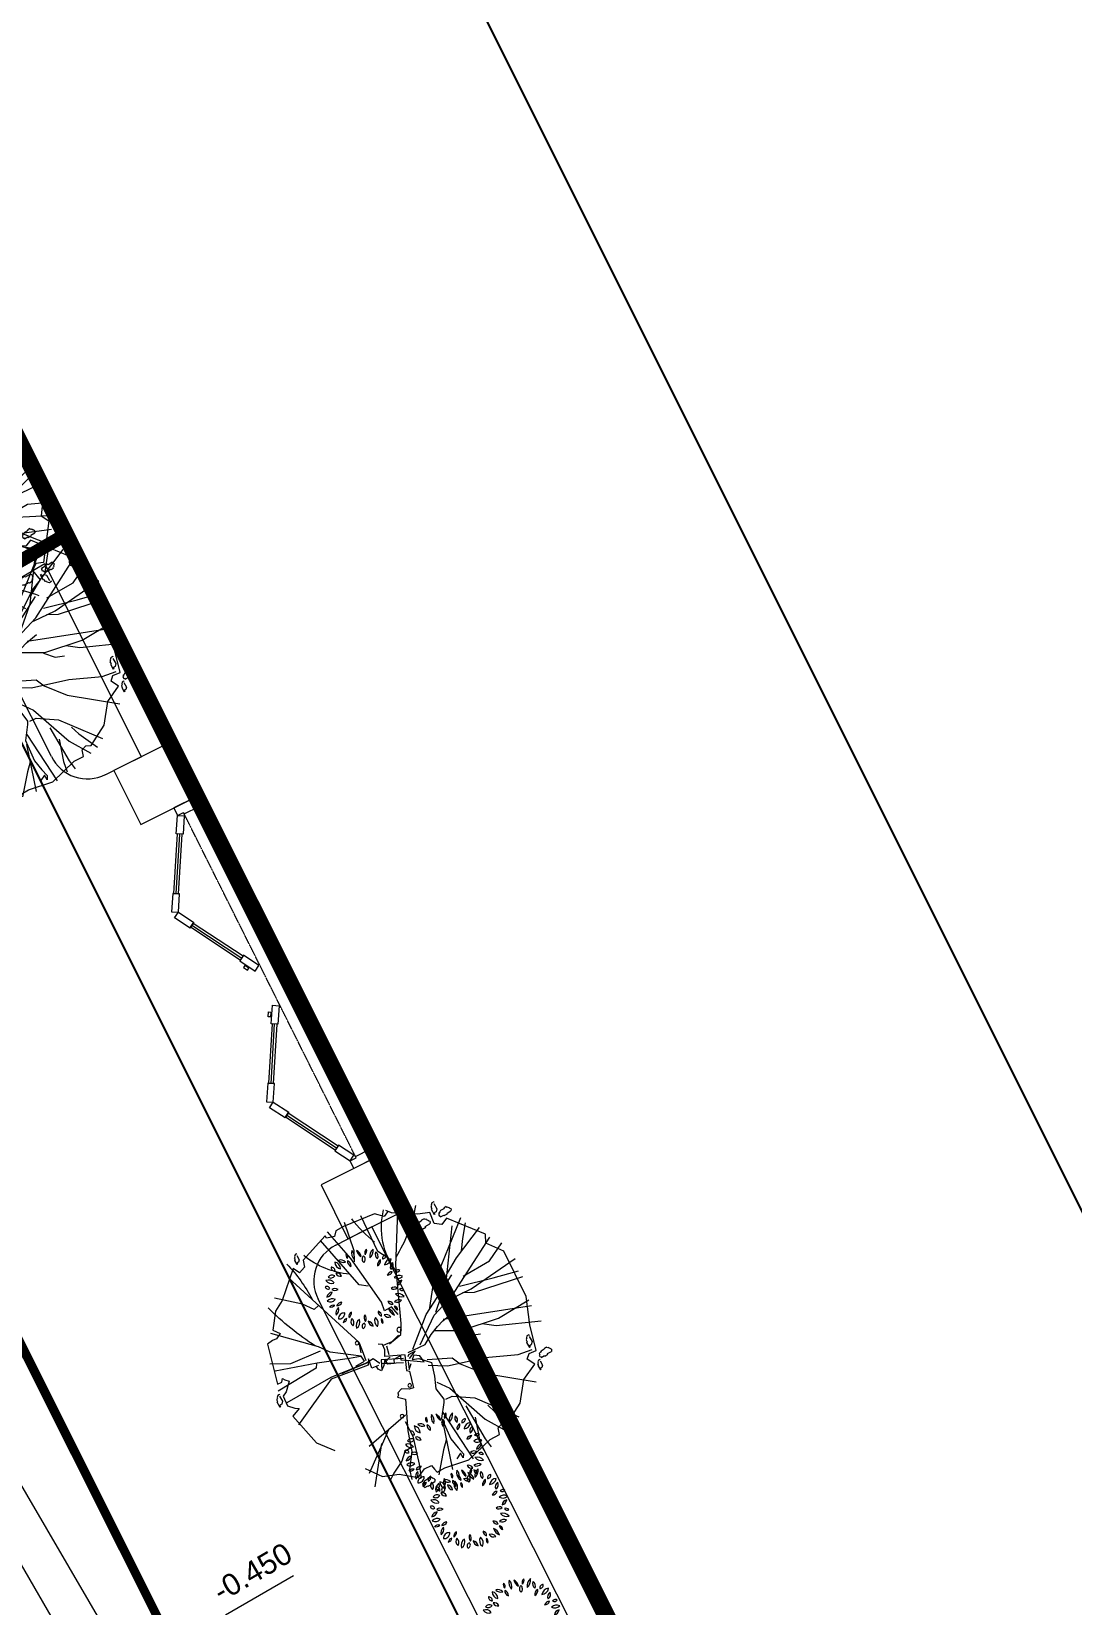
# Model space of a CAD drawing. Header units: millimetres. Extents: x 403824132 to 733479728, y 1974822364 to 2151530530.
# Drawn here: x 568755450 to 568763226, y 2063115228 to 2063126983 of the extents above; entities that cross this region are included whole.
import ezdxf
from ezdxf.enums import TextEntityAlignment as Align

# ---------------------------------------------------------------- set-up
doc = ezdxf.new("R2010")
doc.units = ezdxf.units.MM
doc.linetypes.add('CENTER', pattern=[3, 1.5, -0.5, 0.5, -0.5])
doc.linetypes.add('DASHDOT2', pattern=[0.5, 0.25, -0.125, 0, -0.125])
for name, color, linetype, lineweight in [('A-KY HIEU', 34, 'Continuous', 20), ('A-TEXT', 7, 'Continuous', 18), ('boDnv', 54, 'Continuous', 25), ('E- RANH GIOI', 1, 'CENTER', 13), ('E- THAY', 9, 'Continuous', 20), ('i_Cay', 114, 'Continuous', 13), ('LD-CUA', 146, 'Continuous', 13), ('LD-THAY', 9, 'Continuous', 13)]:
    doc.layers.add(name, color=color, linetype=linetype, lineweight=lineweight)
for name, color, linetype in [('ChiaLo', 128, 'CENTER'), ('datOBt', 42, 'Continuous'), ('LogDg', 7, 'Continuous'), ('loKBT', 42, 'Continuous'), ('ViaHeS', 32, 'Continuous')]:
    doc.layers.add(name, color=color, linetype=linetype)
doc.styles.add('A1-arial', font='arial.ttf')
doc.styles.add('rms', font='romans.shx', dxfattribs={"width": 0.7, "bigfont": 'vns.shx'})
doc.linetypes.add('ADL', pattern='A,0.125,-0.15,["++",rms,S=0.5,R=0,X=0,Y=-0.2245],-1.35,1.125', length=2.75)

# ---------------------------------------------------------------- blocks, each defined once
blk = doc.blocks.new('cd2400')
for p, q in [((432.7, 355.2), (125.3, 177.7)), ((643.2, 355.2), (950.7, 177.7)), ((1696.8, 355.2), (1389.3, 177.7)), ((1907.3, 355.2), (2214.7, 177.7))]:
    blk.add_line(p, q)
at = {"color": 251, "linetype": 'DASHDOT2'}
blk.add_line((2320, 100), (20, 100), dxfattribs=at)
for points in [[(538, 392.9), (442.7, 337.9), (422.7, 372.5), (518, 427.5)], [(538, 392.9), (633.2, 337.9), (653.2, 372.5), (558, 427.5)], [(1802, 392.9), (1706.8, 337.9), (1686.8, 372.5), (1782, 427.5)], [(1802, 392.9), (1897.3, 337.9), (1917.3, 372.5), (1822, 427.5)], [(40, 105.4), (135.3, 160.4), (115.3, 195), (20, 140)], [(1035.9, 105.4), (940.7, 160.4), (960.7, 195), (1055.9, 140)], [(1024.3, 166.2), (999.2, 180.7), (1006.3, 193.2), (1031.5, 178.6)], [(1304.1, 105.4), (1399.3, 160.4), (1379.3, 195), (1284.1, 140)], [(1315.7, 166.2), (1340.8, 180.7), (1333.7, 193.2), (1308.5, 178.6)], [(2300, 105.4), (2204.7, 160.4), (2224.7, 195), (2320, 140)], [(-30, 0), (-30, 140), (20, 140), (20, 100), (30, 100), (30, 0)], [(2370, 0), (2370, 140), (2320, 140), (2320, 100), (2310, 100), (2310, 0)]]:
    blk.add_lwpolyline(points, close=True)
at = {"color": 9}
for points in [[(440.2, 342.2), (132.8, 164.7), (117.8, 190.7), (425.2, 368.2)], [(635.7, 342.2), (943.2, 164.7), (958.2, 190.7), (650.7, 368.2)], [(1704.3, 342.2), (1396.8, 164.7), (1381.8, 190.7), (1689.3, 368.2)], [(1899.8, 342.2), (2207.2, 164.7), (2222.2, 190.7), (1914.8, 368.2)]]:
    blk.add_lwpolyline(points, close=True, dxfattribs=at)
blk = doc.blocks.new('mb-cay34')
for p, q in [((-76, 813), (254, 836)), ((118, 536), (49, 859)), ((137, 688), (95, 855)), ((148, 528), (175, 874)), ((247, 722), (308, 851)), ((254, 836), (357, 760)), ((-472, 722), (-472, 746)), ((-472, 746), (-468, 746)), ((-468, 722), (-472, 722)), ((-456, 783), (-468, 775)), ((-468, 746), (-468, 775)), ((-468, 698), (-468, 722)), ((-456, 783), (-452, 779)), ((-452, 779), (-448, 779)), ((-448, 779), (-448, 775)), ((-448, 775), (-444, 775)), ((-444, 775), (-440, 771)), ((-440, 771), (-436, 771)), ((-436, 771), (-436, 767)), ((-436, 767), (-432, 762)), ((-432, 762), (-428, 762)), ((-428, 746), (-432, 742)), ((-432, 742), (-432, 718)), ((-428, 762), (-428, 746)), ((-414, 692), (-247, 741)), ((-141, 547), (-262, 817)), ((-247, 741), (-76, 813)), ((68, 270), (-144, 813)), ((-106, 585), (-103, 817)), ((171, 395), (380, 802)), ((247, 524), (247, 722)), ((357, 760), (410, 787)), ((372, 547), (467, 775)), ((410, 787), (627, 620)), ((-536, 656), (-536, 652)), ((-528, 656), (-536, 656)), ((-504, 652), (-536, 652)), ((-536, 528), (-486, 639)), ((-516, 680), (-528, 668)), ((-528, 668), (-528, 656)), ((-483, 680), (-516, 680)), ((-504, 656), (-504, 652)), ((-492, 656), (-504, 656)), ((-487, 660), (-492, 660)), ((-492, 660), (-492, 656)), ((-483, 664), (-487, 664)), ((-487, 664), (-487, 660)), ((-486, 639), (-433, 612)), ((-475, 672), (-483, 664)), ((-479, 684), (-475, 684)), ((-475, 684), (-475, 672)), ((-460, 698), (-468, 698)), ((-460, 693), (-460, 698)), ((-448, 693), (-460, 693)), ((-448, 698), (-448, 693)), ((-440, 698), (-448, 698)), ((-436, 710), (-440, 702)), ((-440, 702), (-440, 698)), ((-432, 718), (-436, 710)), ((-433, 612), (-406, 642)), ((-406, 642), (-414, 692)), ((-376, 578), (-395, 673)), ((-373, 669), (-373, 664)), ((-364, 669), (-373, 669)), ((-335, 664), (-373, 664)), ((-349, 698), (-364, 683)), ((-364, 683), (-364, 669)), ((-310, 698), (-349, 698)), ((-335, 669), (-335, 664)), ((-320, 669), (-335, 669)), ((-320, 673), (-320, 669)), ((-315, 673), (-320, 673)), ((-315, 678), (-315, 673)), ((-310, 678), (-315, 678)), ((-300, 688), (-310, 678)), ((-305, 703), (-300, 703)), ((-300, 703), (-300, 688)), ((201, 471), (137, 688)), ((270, 410), (566, 627)), ((292, 323), (585, 703)), ((395, 597), (460, 646)), ((460, 646), (539, 711)), ((627, 620), (608, 574)), ((650, 616), (650, 640)), ((650, 640), (654, 640)), ((666, 677), (654, 669)), ((654, 640), (654, 669)), ((666, 677), (670, 673)), ((670, 673), (674, 673)), ((674, 673), (674, 669)), ((674, 669), (678, 669)), ((678, 669), (682, 665)), ((682, 665), (686, 665)), ((686, 665), (686, 660)), ((686, 660), (690, 656)), ((690, 656), (694, 656)), ((694, 640), (690, 636)), ((690, 636), (690, 612)), ((694, 656), (694, 640)), ((-657, 429), (-536, 528)), ((-368, 319), (-589, 589)), ((-285, 380), (-376, 578)), ((-84, 475), (-141, 547)), ((-53, 334), (-106, 585)), ((156, 467), (118, 536)), ((160, 372), (148, 528)), ((315, 445), (372, 547)), ((608, 574), (638, 532)), ((638, 532), (714, 544)), ((654, 616), (650, 616)), ((664, 517), (650, 507)), ((654, 591), (654, 616)), ((662, 591), (654, 591)), ((662, 587), (662, 591)), ((674, 587), (662, 587)), ((664, 517), (669, 512)), ((682, 591), (674, 591)), ((674, 591), (674, 587)), ((686, 604), (682, 596)), ((682, 596), (682, 591)), ((690, 612), (686, 604)), ((698, 568), (689, 568)), ((689, 568), (689, 563)), ((728, 563), (689, 563)), ((713, 597), (698, 582)), ((698, 582), (698, 568)), ((752, 597), (713, 597)), ((714, 544), (744, 471)), ((742, 568), (728, 568)), ((728, 568), (728, 563)), ((747, 572), (742, 572)), ((742, 572), (742, 568)), ((752, 577), (747, 577)), ((747, 577), (747, 572)), ((762, 587), (752, 577)), ((757, 602), (762, 602)), ((762, 602), (762, 587)), ((-729, 289), (-657, 429)), ((-114, 376), (-137, 433)), ((152, 190), (292, 464)), ((645, 444), (645, 473)), ((645, 473), (650, 473)), ((650, 444), (645, 444)), ((650, 473), (650, 507)), ((650, 415), (650, 444)), ((660, 415), (650, 415)), ((660, 410), (660, 415)), ((669, 512), (674, 512)), ((674, 512), (674, 507)), ((674, 507), (679, 507)), ((684, 415), (674, 415)), ((674, 415), (674, 410)), ((679, 507), (684, 503)), ((684, 503), (689, 503)), ((689, 430), (684, 420)), ((684, 420), (684, 415)), ((689, 503), (689, 498)), ((689, 498), (694, 493)), ((694, 439), (689, 430)), ((694, 493), (698, 493)), ((698, 473), (694, 468)), ((694, 468), (694, 439)), ((698, 493), (698, 473)), ((744, 471), (839, 327)), ((-623, 258), (-760, 319)), ((-479, 190), (-729, 376)), ((-239, 220), (-368, 319)), ((-209, 141), (-285, 380)), ((-53, 323), (-114, 376)), ((15, 217), (-53, 334)), ((61, 262), (76, 346)), ((122, 232), (171, 395)), ((133, 251), (270, 410)), ((167, 224), (292, 323)), ((528, 179), (828, 369)), ((674, 410), (660, 410)), ((839, 327), (870, 304)), ((-634, 179), (-771, 262)), ((-767, 209), (-725, 224)), ((-763, 141), (-767, 209)), ((-714, 258), (-729, 289)), ((-725, 224), (-714, 258)), ((-562, 239), (-623, 258)), ((-179, 194), (-239, 220)), ((0, 57), (122, 232)), ((34, 182), (15, 217)), ((23, 152), (46, 213)), ((46, 213), (61, 262)), ((858, 308), (843, 274)), ((843, 274), (889, 228)), ((889, 228), (919, 11)), ((-809, -46), (-763, 141)), ((-744, 114), (-809, 122)), ((-494, 114), (-744, 114)), ((-589, 129), (-729, 80)), ((-342, 80), (-634, 179)), ((-395, 68), (-479, 190)), ((-141, 34), (-209, 141)), ((-106, 46), (-179, 194)), ((-15, 84), (23, 152)), ((0, 0), (152, 190)), ((182, 19), (528, 179)), ((600, 156), (665, 122)), ((665, 122), (923, 144)), ((-729, 80), (-801, 68)), ((-403, 0), (-486, -65)), ((-384, 11), (-403, 0)), ((-391, 23), (-395, 68)), ((-300, 0), (-384, 11)), ((-266, 27), (-342, 80)), ((-224, 34), (-300, 0)), ((-137, 61), (-224, 34)), ((-72, 4), (-137, 61)), ((-110, 23), (-61, 19)), ((-42, -72), (-110, 23)), ((-57, -38), (-72, 4)), ((-61, 19), (-38, -15)), ((-42, -49), (-19, 8)), ((-19, 8), (-19, -42)), ((-4, -38), (-15, 84)), ((122, -19), (182, 19)), ((243, 30), (308, 19)), ((308, 19), (308, -34)), ((748, -8), (938, 30)), ((919, 11), (919, -46)), ((-456, -38), (-817, -19)), ((-775, -209), (-809, -46)), ((-513, -72), (-809, -171)), ((-756, -57), (-779, -72)), ((-779, -72), (-744, -72)), ((-744, -72), (-763, -110)), ((-706, -68), (-756, -57)), ((-631, -80), (-706, -68)), ((-524, -68), (-631, -80)), ((-486, -65), (-524, -68)), ((-114, -91), (-220, -122)), ((-99, -106), (-114, -91)), ((-104, -87), (-76, -56)), ((-55, -66), (-104, -87)), ((-8, -65), (-99, -106)), ((-38, -15), (-57, -38)), ((-50, -64), (-23, -102)), ((-48, -97), (20, -227)), ((-19, -42), (-27, -53)), ((-23, -84), (42, -213)), ((-23, -102), (3, -87)), ((-7, -61), (50, -182)), ((3, -87), (3, -140)), ((106, -114), (122, -19)), ((110, -91), (125, -34)), ((118, -152), (110, -91)), ((308, -34), (368, -23)), ((368, -23), (714, -53)), ((501, -46), (539, -91)), ((539, -91), (915, -163)), ((684, -42), (748, -8)), ((714, -53), (942, -95)), ((919, -46), (893, -72)), ((893, -72), (908, -122)), ((-669, -156), (-794, -266)), ((-623, -110), (-669, -156)), ((-258, -205), (-444, -296)), ((-220, -243), (-258, -205)), ((-220, -122), (-213, -152)), ((-213, -152), (-186, -194)), ((-186, -194), (-198, -228)), ((3, -140), (-19, -152)), ((-19, -152), (-4, -190)), ((-4, -190), (34, -190)), ((34, -190), (3, -216)), ((30, -152), (15, -201)), ((46, -152), (103, -137)), ((50, -182), (88, -160)), ((88, -160), (125, -156)), ((125, -156), (141, -179)), ((927, -122), (862, -327)), ((908, -122), (927, -122)), ((-807, -302), (-820, -310)), ((-807, -302), (-803, -306)), ((-803, -306), (-799, -306)), ((-799, -306), (-799, -310)), ((-775, -266), (-775, -209)), ((-748, -270), (-775, -266)), ((-718, -277), (-748, -270)), ((-714, -327), (-718, -277)), ((-490, -285), (-669, -342)), ((-444, -296), (-574, -342)), ((-384, -281), (-490, -285)), ((-349, -258), (-406, -566)), ((-213, -232), (-220, -243)), ((-198, -228), (-213, -232)), ((3, -216), (-19, -247)), ((-19, -247), (0, -262)), ((42, -213), (-15, -243)), ((0, -262), (22, -262)), ((19, -247), (27, -293)), ((27, -232), (76, -255)), ((27, -293), (91, -281)), ((91, -281), (57, -304)), ((57, -304), (99, -559)), ((76, -255), (72, -312)), ((72, -293), (110, -555)), ((87, -300), (137, -293)), ((137, -293), (209, -281)), ((148, -304), (213, -281)), ((213, -281), (809, -467)), ((-824, -339), (-820, -339)), ((-824, -363), (-824, -339)), ((-820, -363), (-824, -363)), ((-820, -339), (-820, -310)), ((-820, -387), (-820, -363)), ((-811, -387), (-820, -387)), ((-811, -391), (-811, -387)), ((-799, -391), (-811, -391)), ((-799, -310), (-795, -310)), ((-799, -387), (-799, -391)), ((-791, -387), (-799, -387)), ((-795, -310), (-791, -314)), ((-791, -314), (-787, -314)), ((-787, -375), (-791, -383)), ((-791, -383), (-791, -387)), ((-787, -314), (-787, -318)), ((-787, -318), (-783, -323)), ((-783, -367), (-787, -375)), ((-783, -323), (-779, -323)), ((-779, -339), (-783, -343)), ((-783, -343), (-783, -367)), ((-779, -323), (-779, -339)), ((-669, -342), (-756, -376)), ((-741, -391), (-714, -327)), ((-661, -486), (-741, -391)), ((-574, -342), (-669, -414)), ((-551, -380), (-596, -429)), ((-376, -403), (-558, -654)), ((-551, -334), (-551, -380)), ((72, -312), (84, -391)), ((84, -391), (95, -483)), ((91, -312), (129, -315)), ((91, -376), (91, -312)), ((129, -315), (254, -475)), ((129, -319), (156, -388)), ((156, -388), (235, -585)), ((555, -388), (547, -426)), ((847, -410), (703, -578)), ((817, -342), (801, -388)), ((801, -388), (847, -410)), ((862, -327), (817, -342)), ((857, -371), (857, -376)), ((865, -371), (857, -371)), ((889, -376), (857, -376)), ((877, -347), (865, -359)), ((865, -359), (865, -371)), ((910, -347), (877, -347)), ((889, -371), (889, -376)), ((901, -371), (889, -371)), ((901, -367), (901, -371)), ((906, -367), (901, -367)), ((906, -363), (906, -367)), ((910, -363), (906, -363)), ((918, -355), (910, -363)), ((914, -343), (918, -343)), ((918, -343), (918, -355)), ((-669, -414), (-733, -433)), ((-638, -513), (-669, -563)), ((-619, -589), (-661, -486)), ((-429, -486), (-653, -665)), ((-596, -429), (-638, -513)), ((254, -475), (323, -524)), ((547, -426), (615, -475)), ((615, -475), (741, -612)), ((-517, -661), (-619, -589)), ((99, -559), (-53, -893)), ((110, -555), (110, -886)), ((209, -608), (205, -897)), ((235, -589), (209, -608)), ((235, -585), (327, -848)), ((292, -528), (319, -737)), ((323, -524), (555, -749)), ((703, -578), (665, -650)), ((524, -696), (505, -734)), ((566, -726), (524, -696)), ((665, -650), (566, -726)), ((-213, -851), (-315, -772)), ((224, -802), (175, -855)), ((247, -821), (224, -802)), ((505, -802), (247, -878)), ((262, -832), (247, -821)), ((319, -737), (384, -855)), ((505, -734), (509, -764)), ((509, -764), (505, -802)), ((15, -897), (-213, -851)), ((38, -836), (15, -897)), ((53, -859), (38, -836)), ((91, -893), (53, -859)), ((160, -886), (91, -893)), ((133, -905), (119, -919)), ((119, -919), (119, -934)), ((172, -905), (133, -905)), ((175, -855), (160, -886)), ((172, -924), (167, -924)), ((167, -924), (167, -929)), ((182, -914), (172, -924)), ((177, -900), (182, -900)), ((182, -900), (182, -914)), ((243, -848), (262, -832)), ((247, -878), (243, -848)), ((119, -934), (109, -934)), ((109, -934), (109, -939)), ((148, -939), (109, -939)), ((162, -934), (148, -934)), ((148, -934), (148, -939)), ((167, -929), (162, -929)), ((162, -929), (162, -934))]:
    blk.add_line(p, q)
for centre, radius in [((154, -13), 15.3), ((-195, -136), 11.7), ((-343, -280), 11.7), ((217, -295), 11.7)]:
    blk.add_circle(centre, radius)
for centre, radius, start, end in [((1371, -208), 898, 129.3545, 152.6092), ((554, 627), 468, 262.5537, 314.3375), ((1052, 958), 883, 248.5622, 262.3516), ((1081, 207), 551, 215.15, 249.1841), ((648, -1520), 1117, 77.3352, 91.8505), ((1165, 1074), 1813, 242.8644, 255.3539)]:
    blk.add_arc(centre, radius, start, end)
blk = doc.blocks.new('mb-cay40')
at = {"color": 0, "linetype": 'ByBlock'}
for centre, radius, start, end in [((-427, 694), 54.1, 146.8151, 244.0193), ((-496, 675), 54.1, 326.8151, 64.0193), ((-300, 710), 100, 149.4737, 231.7586), ((-448, 683), 100, 329.4737, 51.7586), ((-231, 779), 98.1, 192.306, 259.6849), ((-344, 662), 98.1, 12.306, 79.6849), ((-136, 737), 62.9, 125.4093, 202.7101), ((-231, 764), 62.9, 305.4093, 22.7101), ((16, 684), 137, 133.8117, 194.3077), ((-211, 749), 137, 313.8117, 14.3077), ((113, 711), 137, 163.4642, 212.7906), ((-134, 676), 137, 343.4642, 32.7906), ((-654, 503), 44.2, 163.4933, 274.4697), ((-693, 471), 44.2, 343.4933, 94.4697), ((-542, 597), 98.1, 183.3189, 263.1904), ((-651, 494), 98.1, 3.3189, 83.1904), ((-554, 556), 69.9, 25.4537, 116.6852), ((-522, 648), 69.9, 205.4537, 296.6852), ((-390, 597), 66.9, 168.8066, 257.6391), ((-470, 545), 66.9, 348.8066, 77.6391), ((-148, 638), 79.7, 145.5248, 220.8327), ((-273, 631), 79.7, 325.5248, 40.8327), ((49, 562), 68.8, 103.8914, 198.9039), ((-33, 607), 68.8, 283.8914, 18.9039), ((138, 616), 80.6, 104.1004, 168.465), ((40, 710), 80.6, 284.1004, 348.465), ((230, 506), 141, 100.3005, 160.4476), ((72, 692), 141, 280.3005, 340.4476), ((260, 521), 76.9, 122.5817, 207.18), ((150, 551), 76.9, 302.5817, 27.18), ((300, 426), 53.5, 59.9815, 155.6676), ((278, 494), 53.5, 239.9815, 335.6676), ((-743, 226), 96, 30.9482, 110.5784), ((-695, 365), 96, 210.9482, 290.5784), ((-680, 301), 102, 69.7201, 135.6489), ((-718, 468), 102, 249.7201, 315.6489), ((-620, 357), 75.8, 22.5723, 98.3335), ((-561, 461), 75.8, 202.5723, 278.3335), ((213, 369), 79.6, 86.0282, 161.3698), ((143, 474), 79.6, 266.0282, 341.3698), ((320, 284), 110, 64.7353, 140.5781), ((282, 453), 110, 244.7353, 320.5781), ((359, 242), 79.1, 90.2529, 173.5221), ((280, 330), 79.1, 270.2529, 353.5221), ((-767, 152), 75.6, 44.2576, 108.5927), ((-736, 277), 75.6, 224.2576, 288.5927), ((-787, 176), 111, 280.8762, 345.4479), ((-659, 40), 111, 100.8762, 165.4479), ((-690, -39), 87.4, 54.9745, 151.3792), ((-716, 74), 87.4, 234.9745, 331.3792), ((-638, 119), 83.9, 60.5095, 129.292), ((-649, 257), 83.9, 240.5095, 309.292), ((159, -75), 77.3, 28.8072, 103.9199), ((208, 37), 77.3, 208.8072, 283.9199), ((243, 141), 78, 58.8748, 131.2135), ((232, 267), 78, 238.8748, 311.2135), ((314, -59), 90.4, 71.3712, 141.7535), ((272, 83), 90.4, 251.3712, 321.7535), ((293, 25), 97.6, 29.1952, 106.7189), ((350, 166), 97.6, 209.1952, 286.7189), ((344, 142), 53.6, 28.1981, 112.1918), ((371, 217), 53.6, 208.1981, 292.1918), ((-675, -123), 70, 71.8192, 140.0818), ((-707, -12), 70, 251.8192, 320.0818), ((-557, -163), 78, 113.4753, 203.456), ((-660, -123), 78, 293.4753, 23.456), ((-617, 21), 75, 267.1724, 337.2365), ((-551, -83), 75, 87.1724, 157.2365), ((-605, -147), 107, 271.6328, 352.0268), ((-496, -269), 107, 91.6328, 172.0268), ((-342, -221), 95.9, 122.8873, 186.7253), ((-489, -152), 95.9, 302.8873, 6.7253), ((-133, -236), 75.4, 148.7877, 221.5977), ((-253, -247), 75.4, 328.7877, 41.5977), ((-19, -211), 70.3, 353.65, 74.6514), ((70, -151), 70.3, 173.65, 254.6514), ((113, -290), 96.7, 38.6962, 106.2415), ((162, -137), 96.7, 218.6962, 286.2415), ((133, -213), 116, 6.5487, 76.8911), ((275, -87), 116, 186.5487, 256.8911), ((243, -118), 50.7, 359.2557, 87.6287), ((296, -68), 50.7, 179.2557, 267.6287), ((-473, -294), 49.3, 76.5419, 193.4774), ((-509, -257), 49.3, 256.5419, 13.4774), ((-314, -281), 91.1, 159.117, 230.3606), ((-457, -318), 91.1, 339.117, 50.3606), ((-220, -348), 109, 122.117, 201.7275), ((-379, -297), 109, 302.117, 21.7275), ((-170, -364), 62.5, 129.7475, 206.0709), ((-267, -343), 62.5, 309.7475, 26.0709), ((-160, -372), 84.6, 5.3196, 80.419), ((-61, -281), 84.6, 185.3196, 260.419), ((100, -278), 148, 165.2071, 218.3217), ((-159, -332), 148, 345.2071, 38.3217), ((110, -276), 64.3, 156.7754, 231.288), ((11, -301), 64.3, 336.7754, 51.288)]:
    blk.add_arc(centre, radius, start, end, dxfattribs=at)
blk = doc.blocks.new('cotxaytho')
at = {"layer": 'A-KY HIEU'}
h = blk.add_hatch(color=256, dxfattribs=at)
h.paths.add_polyline_path([(200, 188), (0, 188), (0, 0)])
h.paths.add_polyline_path([(0, 188), (-200, 188), (0, 0)])
for p, q in [((0, 312), (0, 0)), ((0, 312), (1100, 312)), ((-200, 188), (0, 0)), ((-200, 188), (200, 188)), ((-200, 0), (200, 0)), ((0, 0), (200, 188))]:
    blk.add_line(p, q, dxfattribs=at)
at = {"color": 6, "style": 'A1-arial'}
blk.add_attdef('-0.050', (35, 402), '', height=250, dxfattribs=at)
blk = doc.blocks.new('TANG 1 BT3')
at = {"layer": 'E- THAY'}
for p, q in [((7081185, 941806), (7081185, 937786)), ((7080885, 941376), (7080885, 938216))]:
    blk.add_line(p, q, dxfattribs=at)
blk = doc.blocks.new('MBT1 BT3')
at = {"layer": 'E- THAY'}
for p, q in [((7087380, 947406), (7072560, 947406)), ((7087278, 945800), (7087380, 947406)), ((7086698, 946138), (7086741, 946806)), ((7087132, 945810), (7086979, 945819)), ((7087278, 945800), (7087132, 945810)), ((7086444, 932607), (7087000, 941904)), ((7086701, 941922), (7086885, 941911)), ((7087000, 941904), (7086885, 941911)), ((7085859, 932881), (7086383, 941641))]:
    blk.add_line(p, q, dxfattribs=at)
for points in [[(7087469, 945337), (7087498, 945786), (7087049, 945815), (7087020, 945366)], [(7087251, 941888), (7087280, 942337), (7086831, 942366), (7086802, 941917)]]:
    blk.add_lwpolyline(points, close=True, dxfattribs=at)
for centre, start, end in [((7086998, 946119), 176.3811, 266.3811), ((7086683, 941623), 86.5742, 176.5742)]:
    blk.add_arc(centre, 300, start, end, dxfattribs=at)
at = {"layer": 'A-KY HIEU'}
ref = blk.add_blockref('cotxaytho', (7084601, 939786), dxfattribs=dict(at, xscale=0.5333333333255724, yscale=0.5333333333255724, zscale=0.5333333333255724))
ref.add_attrib('-0.050', '-0.450', dxfattribs={"layer": 'A-TEXT', "color": 6, "height": 160, "style": 'A1-arial'}).set_placement((7084619, 940000), align=Align.BOTTOM_LEFT)
at = {"layer": 'i_Cay', "xscale": -1.14285714285714, "yscale": 1.14285714285714, "zscale": 1.14285714285714, "rotation": 270}
for p in [(7086666, 946895), (7086806, 940963), (7086563, 937488)]:
    blk.add_blockref('mb-cay34', p, dxfattribs=at)
at = {"layer": 'i_Cay', "xscale": 0.5, "yscale": 0.5, "zscale": 0.5}
for p in [(7086823, 941435), (7086721, 940081), (7086676, 939625), (7086601, 938720)]:
    blk.add_blockref('mb-cay40', p, dxfattribs=at)
at = {"layer": 'LD-CUA', "xscale": -1.252464087373014, "yscale": 1.252464087373014, "zscale": 1.252464087373014, "rotation": 86.38111963774706}
blk.add_blockref('cd2400', (7087467, 945300), dxfattribs=at)
at = {"layer": 'LD-THAY'}
blk.add_blockref('TANG 1 BT3', (2586, 0), dxfattribs=at)
at = {"layer": 'E- RANH GIOI', "ltscale": 0.05, "const_width": 100}
blk.add_lwpolyline([(7087607, 947516), (7072450, 947516), (7072450, 927516), (7081342, 927516), (7086658, 932506)], close=True, dxfattribs=at)
at = {"layer": 'E- RANH GIOI', "color": 5, "ltscale": 0.05, "true_color": 0x0000fa, "const_width": 50}
blk.add_lwpolyline([(7072450, 930516), (7080325, 930516), (7083740, 933610), (7084601, 947516)], dxfattribs=at)
at = {"layer": 'E- THAY'}
blk.add_lwpolyline([(7087607, 947516), (7072450, 947516), (7072450, 927516), (7081342, 927516), (7086658, 932506)], close=True, dxfattribs=at)
blk = doc.blocks.new('BT-02')
at = {"layer": 'E- RANH GIOI', "ltscale": 0.05, "const_width": 100}
blk.add_lwpolyline([(7621198, 979879), (7753982, 979879), (7758667, 974889), (7756768, 944869), (7751452, 939879), (7618668, 939879), (7613983, 944869), (7615882, 974889), (7621198, 979879)], dxfattribs=at)
at = {"layer": 'E- RANH GIOI', "color": 5, "ltscale": 0.05, "true_color": 0x0000fa, "const_width": 50}
blk.add_lwpolyline([(7622385, 976879), (7752684, 976879), (7755591, 973782), (7753849, 946244), (7750265, 942879), (7619966, 942879), (7617059, 945976), (7618801, 973514)], close=True, dxfattribs=at)
at = {"layer": 'loKBT'}
for points in [[(7753982, 979879), (7758667, 974889), (7757717, 959879), (7742560, 959879), (7742560, 979879), (7753982, 979879)], [(7757717, 959879), (7756768, 944869), (7751452, 939879), (7742560, 939879), (7742560, 959879), (7757717, 959879)]]:
    blk.add_lwpolyline(points, dxfattribs=at)

msp = doc.modelspace()

# ---------------------------------------------------------------- linework, layer by layer
at = {"layer": 'boDnv', "color": 10, "linetype": 'ADL', "ltscale": 0.25, "elevation": 0}
msp.add_lwpolyline([(568759528, 2063103395), (568761393, 2063109643), (568748265, 2063135893), (568742517, 2063137608), (568628077, 2063071028), (568626212, 2063064779), (568639340, 2063038530), (568645089, 2063036814)], close=True, dxfattribs=at)
at = {"layer": 'ChiaLo', "ltscale": 5, "elevation": 0}
msp.add_lwpolyline([(568631887, 2063051189), (568755718, 2063123233)], dxfattribs=at)
at = {"layer": 'datOBt', "elevation": 0}
msp.add_lwpolyline([(568760376, 2063102727), (568762468, 2063109737), (568748968, 2063136730), (568742387, 2063138694), (568627229, 2063071695), (568625137, 2063064686), (568638637, 2063037693), (568645218, 2063035729)], close=True, dxfattribs=at)
at = {"layer": 'LogDg', "elevation": 0}
msp.add_lwpolyline([(568720768, 2063129598), (568625606, 2063073830, 0.395833), (568622463, 2063063302), (568635955, 2063036327, 0.432836), (568647170, 2063032979), (568763459, 2063101038, 0.395833), (568766601, 2063111567), (568753110, 2063138542, 0.432836), (568741894, 2063141889), (568720768, 2063129598)], format="xyb", dxfattribs=at)
at = {"layer": 'loKBT', "elevation": 0}
for points in [[(568755718, 2063123233), (568748968, 2063136730), (568742387, 2063138694), (568732481, 2063132931), (568742573, 2063115586)], [(568755718, 2063123233), (568742573, 2063115586), (568752664, 2063098240), (568760376, 2063102727), (568762468, 2063109737)]]:
    msp.add_lwpolyline(points, close=True, dxfattribs=at)
at = {"layer": 'ViaHeS', "elevation": 0}
msp.add_lwpolyline([(568760376, 2063102727), (568762468, 2063109737), (568748968, 2063136730), (568742387, 2063138694), (568627229, 2063071695), (568625137, 2063064686), (568638637, 2063037693), (568645218, 2063035729)], close=True, dxfattribs=at)

# ---------------------------------------------------------------- next in the draw order: block references
at = {"layer": 'LD-THAY', "xscale": 1.001380112430793, "yscale": 1.001380112430793, "zscale": 1.001380112430793, "rotation": 30.19069897252753}
msp.add_blockref('MBT1 BT3', (563098162, 2058733964, 0), dxfattribs=at)

# ---------------------------------------------------------------- next in the draw order: linework, layer by layer
at = {"layer": 'E- RANH GIOI', "ltscale": 0.05, "const_width": 100, "elevation": 0}
msp.add_lwpolyline([(568755692, 2063123218), (568742573, 2063115586), (568732501, 2063132897), (568742387, 2063138694), (568748968, 2063136730)], close=True, dxfattribs=at)
at = {"layer": 'E- THAY', "elevation": 0}
msp.add_lwpolyline([(568755692, 2063123218), (568742573, 2063115586), (568732501, 2063132897), (568742387, 2063138694), (568748968, 2063136730)], close=True, dxfattribs=at)

# ---------------------------------------------------------------- next in the draw order: block references
at = {"layer": 'i_Cay', "xscale": 1.144434414206619, "yscale": 1.144434414206619, "zscale": 1.144434414206619, "rotation": 300.1906976772487}
msp.add_blockref('mb-cay34', (568754565, 2063123282, 0), dxfattribs=at)
at = {"layer": 'loKBT', "xscale": 1.003354102868896, "yscale": 1.003354102868896, "zscale": 1.003354102868896, "rotation": 30.1906983248881}
msp.add_blockref('BT-02', (562512117, 2058376490, 0), dxfattribs=at)

# ---------------------------------------------------------------- next in the draw order: block references
at = {"layer": 'LD-THAY', "xscale": 1.001380112430793, "yscale": 1.001380112430793, "zscale": 1.001380112430793, "rotation": 30.19069897252753}
msp.add_blockref('MBT1 BT3', (563098162, 2058733964, 0), dxfattribs=at)

# ---------------------------------------------------------------- next in the draw order: linework, layer by layer
at = {"layer": 'E- RANH GIOI', "ltscale": 0.05, "const_width": 100, "elevation": 0}
msp.add_lwpolyline([(568755692, 2063123218), (568742573, 2063115586), (568732501, 2063132897), (568742387, 2063138694), (568748968, 2063136730)], close=True, dxfattribs=at)
at = {"layer": 'E- THAY', "elevation": 0}
msp.add_lwpolyline([(568755692, 2063123218), (568742573, 2063115586), (568732501, 2063132897), (568742387, 2063138694), (568748968, 2063136730)], close=True, dxfattribs=at)

# ---------------------------------------------------------------- next in the draw order: block references
at = {"layer": 'i_Cay', "xscale": 1.144434414206619, "yscale": 1.144434414206619, "zscale": 1.144434414206619, "rotation": 300.1906976772487}
msp.add_blockref('mb-cay34', (568754565, 2063123282, 0), dxfattribs=at)
at = {"layer": 'loKBT', "xscale": 1.003354102868896, "yscale": 1.003354102868896, "zscale": 1.003354102868896, "rotation": 30.1906983248881}
msp.add_blockref('BT-02', (562512117, 2058376490, 0), dxfattribs=at)

doc.saveas('drawing.dxf')
